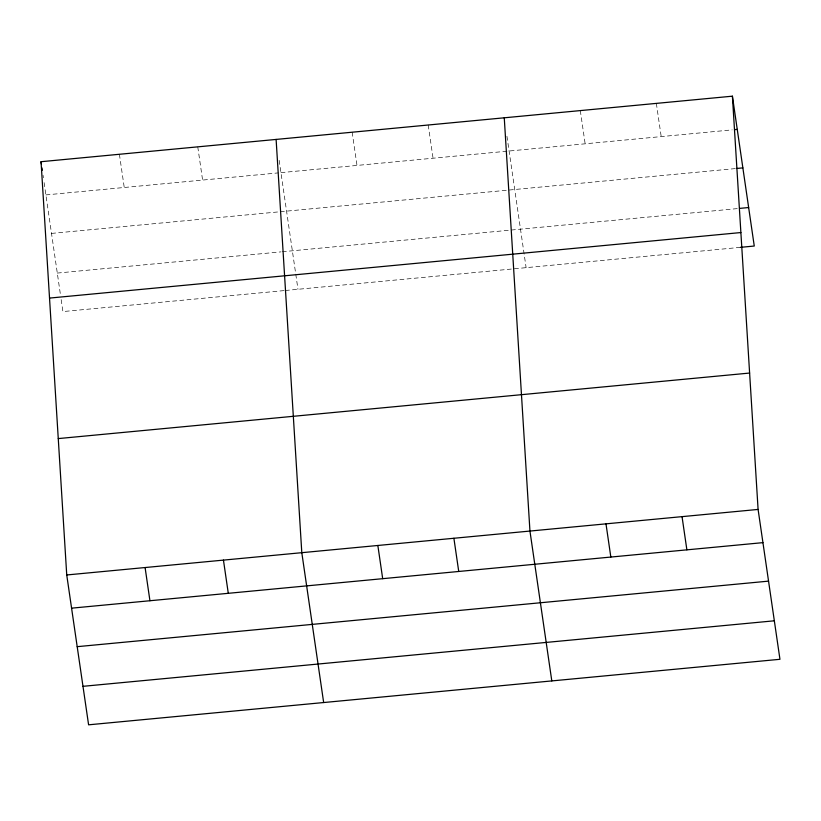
<?xml version="1.0" encoding="UTF-8"?>
<svg xmlns="http://www.w3.org/2000/svg" width="821" height="821" viewBox="0 0 821 821"><rect width="100%" height="100%" fill="white"/><g stroke="black" fill="none" stroke-linecap="round" stroke-linejoin="round"><path stroke-width="0.62" stroke-dasharray="4.11 3.08" d="M45.894 194.916L278.432 172.882M280.956 172.636L732.178 129.872M51.507 233.41L278.986 211.849M280.248 211.736L735.257 168.603M57.296 273.075L280.987 251.873M282.25 251.749L737.237 208.626M284.066 290.603L62.909 311.57L60.733 296.668M285.339 290.49L740.326 247.357M656.348 103.384L661.203 136.594M580.303 110.599L585.147 143.808M506.947 136.255L526.117 267.667M428.203 125.008L433.057 158.217M352.158 132.222L357.002 165.431M279.161 160.341L297.972 289.29M197.758 146.856L202.602 180.066M119.404 154.286L124.248 187.496M43.02 175.242L43.38 177.705M44.098 182.621L60.559 295.427"/><path stroke-width="1.23" d="M732.404 96.18L758.091 509.431L779.95 659.294L88.596 724.82L66.737 574.967L41.05 161.706L732.404 96.18L754.263 246.033L740.326 247.357M734.713 129.626L737.248 129.39M736.529 168.479L742.861 167.884M739.772 208.38L748.649 207.539M49.527 298.085L740.881 232.548M58.26 438.588L749.614 373.052M66.737 574.967L758.091 509.431M71.581 608.166L762.935 542.64M77.195 646.671L768.548 581.135M82.983 686.325L774.336 620.799M682.035 516.635L686.879 549.844M605.99 523.849L610.834 557.059M551.804 680.917L529.945 531.054L504.258 117.803M453.89 538.268L458.734 571.467M377.845 545.472L382.689 578.682M323.659 702.54L301.8 552.677L276.113 139.426M223.445 560.107L228.289 593.316M145.091 567.537L149.935 600.746M41.05 161.706L41.409 164.169M41.943 167.864L42.302 170.316"/></g></svg>
